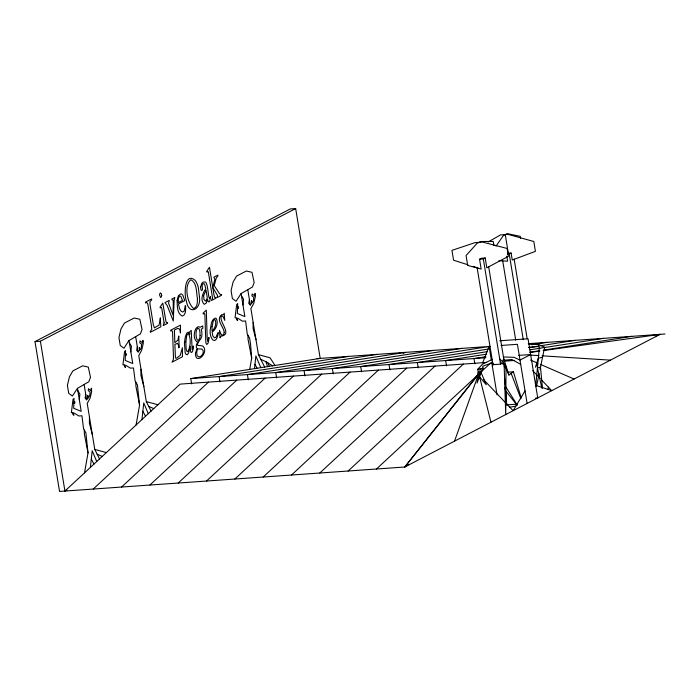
<?xml version="1.0" encoding="UTF-8"?>
<svg xmlns="http://www.w3.org/2000/svg" width="700" height="700" viewBox="0 0 700 700"><rect width="100%" height="100%" fill="white"/><g stroke="black" fill="none" stroke-linecap="round" stroke-linejoin="round"><path stroke-width="1.05" d="M499.704 358.934L503.554 362.723L506.021 367.334L505.733 414.549L504.201 366.669L503.877 364.7L500.238 362.171M88.104 397.486L87.754 395.36L88.156 397.828M89.478 417.139L89.39 423.141L92.321 434.534M139.65 349.668L139.3 347.541L139.711 350.009M141.024 369.32L140.936 375.322L143.867 386.715M251.773 302.689L251.422 300.562L251.825 303.039M253.146 322.35L253.059 328.352L255.99 339.736M535.701 386.172L539.262 348.451L538.615 344.505L529.121 344.225M79.31 399.744L79.888 394.065L77.822 390.688M130.856 351.925L131.434 346.246L129.369 342.869M242.979 304.955L243.556 299.276L241.491 295.899M90.388 467.416L92.199 450.756L96.74 461.519M141.934 419.598L143.745 402.946L148.286 413.7M254.494 368.646L255.868 355.967L260.409 366.73L261.345 367.579M91.149 390.749L91.735 388.789L91.254 388.159L91.201 390.311M142.695 342.93L143.281 340.97L142.8 340.34L142.748 342.493M254.818 295.96L255.404 294L254.922 293.37L254.87 295.514M548.091 389.436L548.371 387.118M84.525 472.859L88.016 452.935L85.89 432.871L83.571 428.829L81.935 415.774L78.864 415.984L74.218 413.105L71.391 412.606L73.001 399.376L74.034 398.326L73.684 408.257L81.209 411.373L77.446 388.351L88.821 381.745L90.501 377.335L88.296 367.089L82.635 365.829L72.888 370.895L69.422 376.819L67.401 385.385L68.696 393.269L72.362 396.051L77.446 388.351M136.071 425.04L139.562 405.116L137.436 385.053L135.117 381.01L133.481 367.955L130.419 368.165L125.764 365.286L122.938 364.787L124.547 351.558L125.58 350.507L125.23 360.439L132.755 363.554L128.992 340.533L140.367 333.926L142.048 329.516L139.843 319.27L134.181 318.01L124.434 323.076L120.969 329L118.947 337.566L120.242 345.45L123.909 348.233L128.992 340.533M249.716 369.399L251.685 358.137L250.53 343.989L249.559 338.082L247.24 334.031L245.604 320.985L242.532 321.195L237.886 318.316L235.06 317.817L236.67 304.588L237.703 303.537L237.352 313.469L244.877 316.575L241.106 293.562L252.49 286.956L254.17 282.537L251.965 272.291L246.304 271.031L236.556 276.098L233.091 282.03L231.07 290.588L232.365 298.48L236.031 301.262L241.106 293.562M478.109 371.814L477.479 375.261L404.784 467.005L59.535 491.435L35 341.6L290.29 208.95L295.671 208.565L320.206 358.4L190.785 378.586L191.651 383.88M85.776 394.555L85.076 398.108L86.634 399.814L89.679 395.841L90.108 392.035L88.27 390.661L88.48 388.754L91.735 391.186L90.072 398.221L87.22 403.384L94.763 449.426L99.522 458.938M137.322 346.736L136.623 350.289L138.189 351.995L141.225 348.023L141.654 344.216L139.816 342.842L140.026 340.935L143.281 343.368L141.619 350.402L138.766 355.565L146.309 401.608L151.069 411.119M249.445 299.766L248.745 303.319L250.303 305.016L253.348 301.053L253.776 297.238L251.939 295.864L252.149 293.965L255.404 296.398L253.741 303.433L250.889 308.586L258.431 354.637L264.652 367.062M536.532 386.286L539.166 373.581M540.05 369.346L544.626 347.279L538.615 344.505M480.384 368.751L477.024 383.075L483.061 368.165L482.746 366.196L492.669 362.705M492.38 366.319L493.246 363.545M454.528 441.158L478.511 374.299L479.815 372.54M482.702 362.714L489.099 346.308L491.339 359.975M74.112 402.946L74.716 401.555L74.935 402.902L73.868 403.069M125.659 355.127L126.263 353.736L126.481 355.084L125.414 355.25M237.781 308.158L238.385 306.757L238.604 308.114L237.536 308.28M525.044 390.836L513.126 410.707L483.726 379.776M496.029 246.138L503.396 235.55L507.133 233.616L520.301 236.346L520.625 238.324M537.81 363.895L535.439 367.22L538.344 358.172L542.553 357.254M481.766 369.915L483.061 368.165L477.698 369.338L490.963 422.223M543.113 350.621L660.065 334.355L404.784 467.005L478.511 374.299M477.698 369.338L482.423 364.219L492.144 359.467M295.671 208.565L40.39 341.224L64.925 491.05L180.145 384.116L486.692 362.425M93.24 489.046L208.469 382.113M121.564 487.043L236.784 380.109M149.888 485.039L265.108 378.105M178.211 483.035L293.431 376.101M206.526 481.031L321.755 374.098M234.85 479.028L350.07 372.094M263.174 477.024L378.394 370.09M291.498 475.02L406.717 368.086M319.812 473.016L435.041 366.082M348.136 471.012L463.356 364.079M376.46 469.009L480.06 372.855M481.609 371.42L490.91 362.793M508.926 375.034L503.702 358.61L502.775 360.859L508.926 375.034L513.415 371.814L521.133 397.652M404.784 467.005L408.38 464.564M488.18 241.964L500.491 234.92L508.06 234.386L533.803 241.491L535.413 251.352L512.251 260.015L511.114 253.068L508.323 253.269L505.26 234.579M493.859 245.368L493.22 241.421L480.699 241.509L476.971 243.451L466.06 255.535L467.67 265.387L481.162 269.08L479.552 259.219L481.416 258.248L485.205 257.985L486.815 267.838L508.384 256.34L507.097 248.456L482.597 242.104L475.037 242.638L451.955 250.364L453.574 260.216L467.95 264.784M479.552 259.219L483.332 258.947L485.205 257.985M507.386 254.17L511.114 253.068M64.925 491.05L66.85 490.052M403.244 353.386L405.169 352.389L275.748 372.575L276.614 377.869M477.181 268.082L492.992 364.674L500.561 364.14L502.425 363.169M656.049 336.07L660.065 334.355M539.262 348.451L544.626 347.279M509.766 407.181L515.83 406.201M348.53 356.396L219.1 376.582L219.966 381.876M376.854 354.392L247.424 374.579L248.29 379.873M433.493 350.385L304.071 370.571L304.938 375.865M461.816 348.381L332.386 368.567L333.252 373.861M488.259 349.081L389.034 364.56L389.9 369.854M487.463 351.619L417.358 362.556L418.215 367.85M531.676 344.724L546.779 342.37M486.657 354.165L445.672 360.553L446.539 365.846M528.727 347.602L538.431 346.08M540.584 345.748L575.102 340.366M485.861 356.703L473.996 358.549L474.863 363.842M530.084 349.799L539.788 348.285M544.101 347.611L603.426 338.363M529.97 352.231L539.613 350.726M543.9 350.061L631.741 336.359M530.11 352.433L539.858 351.076M528.596 347.436L538.939 346.483M35 341.6L40.39 341.224M499.739 340.777L528.054 338.774L537.74 397.915L535.561 398.072M501.077 345.459L517.423 344.304L527.1 403.445M316.977 358.627L490.14 346.377L360.71 366.564L361.576 371.858M528.264 343.674L665 334.005M190.785 378.586L485.817 357.717M518.656 355.39L530.635 354.541L520.004 360.071L513.992 357.306L503.44 356.991M504.752 361.148L514.553 360.456M508.025 372.19L513.415 371.814M506.406 404.906L517.3 404.136M498.916 260.671L507.596 261.179L506.782 256.226M530.136 355.066L538.816 355.609M542.071 355.819L610.426 360.15M258.431 354.637L270.043 357.787L275.012 365.453M146.309 401.608L157.92 404.757M94.763 449.426L106.374 452.576M473.086 266.42L478.222 268.047M535.675 385.306L551.731 390.644L541.678 380.074M503.877 364.7L504.787 365.033M504.201 366.669L506.021 367.334M530.521 360.071L537.451 363.09M540.418 364.376L574.087 379.033M260.811 359.389L265.886 361.655L272.615 365.82M148.689 406.359L153.764 408.625M97.142 454.177L102.218 456.444M520.695 364.315L511.858 359.502L503.974 360.229L488.653 266.683M236.582 318.736L237.685 320.442L236.757 319.821L236.469 318.062M124.46 365.715L125.562 367.412L124.635 366.8L124.346 365.041M72.914 413.534L74.016 415.231L73.089 414.619L72.8 412.86M532.744 370.676L540.19 378.507M505.82 391.002L517.029 405.151M505.785 386.838L517.204 404.994M254.966 364.297L257.092 368.244M142.844 411.267L145.539 416.255M91.297 459.086L93.984 464.074M511.175 373.424L520.949 398.799M267.986 362.959L269.273 366.345M265.886 361.655L267.584 366.608M541.835 388.124L537.425 367.902L540.488 367.229L542.491 388.203M251.685 358.137L248.036 339.299L247.94 335.256M139.562 405.116L135.914 386.269L135.817 382.226M88.016 452.935L84.368 434.088L84.271 430.045M514.133 259.088L527.188 338.809M509.25 254.039L523.276 339.71M502.74 261.004L515.716 340.244M483.332 258.947L500.561 364.14M491.68 362.075L497.052 394.87M247.852 290.054L250.303 305.016M135.73 337.024L138.189 351.995M84.184 384.842L86.634 399.814M504.866 387.354L505.059 389.226M505.488 393.295L506.686 404.757L505.733 392.201M504.569 378.184L505.05 383.994M197.435 298.629C197.374 301.971 197.636 307.317 193.707 308.578C187.294 303.502 183.654 285.355 190.899 279.738C197.181 282.887 196.227 292.574 197.435 298.629M185.85 341.959L186.156 349.072L186.891 351.277L187.81 351.75C190.689 346.5 191.117 338.678 188.431 333.34L186.751 335.431L185.85 341.959M173.294 302.4L173.066 315.175L168.586 303.301L169.269 300.361L164.972 302.601L167.186 305.567L173.268 321.046L174.143 300.195L174.834 297.474L171.85 299.023L171.981 299.845L173.049 299.924L173.294 302.4M200.611 286.983L200.9 289.791L201.889 290.649C203.586 288.662 200.734 285.364 203.123 283.596L204.575 284.069L205.826 288.82C202.641 293.002 199.885 300.046 204.26 304.334L206.246 303.091L207.55 299.373L208.276 301.796L209.659 301.665L210.56 296.459C208.18 304.815 208.635 283.789 205.354 281.96L203.201 282.082L201.854 283.22L200.611 286.983M184.424 342.764L185.168 352.73L185.824 354.121L187.303 354.804L188.668 352.914L190.207 346.369L190.523 351.111L191.284 352.608L192.281 351.89L193.305 348.766L193.244 346.019L192.133 349.65L191.249 330.4L189.752 331.756L189.805 334.469L188.265 332.141L186.707 333.261L185.325 336.875L184.424 342.764M177.1 300.536C177.31 305.672 176.881 313.696 182.394 316.111C186.322 314.746 185.518 309.164 185.64 305.891L185.264 305.602L184.179 311.15L182.7 312.034L181.317 311.36A8.715 4.016 86 0 1 179.366 307.825L178.456 303.905L184.782 300.624L182.805 295.102A7.464 3.439 86 0 0 180.67 293.921L178.36 295.759L177.1 300.536M212.021 326.655L212.013 331.135C215.101 328.51 216.711 323.627 215.136 319.812L214.287 319.629L213.343 320.775L212.021 326.655M210.516 328.3C208.311 336.936 215.626 348.18 218.365 333.007L218.05 332.474L215.959 337.234L214.393 337.846L212.809 335.886L212.117 332.264C216.037 329.227 218.785 323.085 216.204 318.465L215.434 318.089C211.33 319.217 211.181 324.861 210.516 328.3M217.56 295.496L217.192 297.544L221.638 295.234L221.506 294.438L220.596 294.665L219.537 293.746L214.226 285.591L216.221 278.11L217.954 275.844L217.831 275.135L213.859 277.2L214.874 279.248L212.774 287.525L217.56 295.496M173.486 357.551L173.276 359.8L172.016 362.171L182.472 356.738L182.376 347.716L180.25 355.32L176.715 358.094L175.814 358.225L175.403 357.332L174.904 344.4L177.52 343.341L178.561 345.389L178.771 347.83L179.165 347.629L178.771 335.991L177.905 340.13L174.825 342.729L174.423 330.041L177.572 328.51L179.086 328.755A3.377 1.558 86 0 1 180.232 331.284L180.442 333.025L180.469 325.141L170.748 330.19L170.765 331.074L171.64 330.75A1.654 0.761 86 0 1 172.567 332.089L173.486 357.551M195.414 353.395C195.536 365.733 208.994 352.817 203.28 346.526L202.317 345.861L197.706 345.371L197.391 344.654C198.048 340.839 202.528 338.695 201.898 334.294A6.519 3.01 86 0 0 201.171 329.236L202.834 328.37L202.746 325.911L200.051 327.311L198.957 326.751A13.23 6.099 86 0 0 195.912 328.641C193.821 332.5 193.226 338.354 196.639 341.618L197.741 341.845L196.394 344.934L196.298 347.025L197.041 348.539L195.414 353.395M160.317 318.062L159.093 325.106L154.411 327.854L153.352 324.905L149.931 303.765L149.975 301.735L151.699 299.784L151.559 298.961L145.434 302.146L145.565 302.969L146.79 302.601L147.394 303.082L147.805 304.211L151.436 325.902L151.76 329.297L150.229 331.45L150.36 332.273L160.851 326.821L160.317 318.062M199.465 297.036C201.416 309.575 188.615 316.172 186.34 300.746C183.986 295.304 184.45 271.206 195.169 280.385A15.339 7.07 86 0 1 198.284 287.368L199.465 297.036M203.612 295.706L204.006 299.626L205.678 301.184L207.314 297.929L206.045 290.176L203.612 295.706M200.095 335.545L199.789 338.196L198.546 340.375L197.225 339.876L196.298 337.33A9.782 4.506 86 0 1 196.385 330.391L197.627 328.213L198.949 328.632L199.85 331.196L200.095 335.545M196.691 351.636L197.059 355.644L198.914 356.974C202.361 356.764 205.082 351.216 201.933 349.037L197.566 348.898L196.691 351.636M161.683 295.488L161.341 297.001L160.562 297.404L159.521 294.735L160.239 292.863L161.403 293.755L161.683 295.488M178.36 298.235L178.246 302.619L182.481 300.422L180.758 296.205L179.611 296.03L178.36 298.235M224.219 332.351L223.65 334.556L222.075 335.256L220.841 333.865L219.45 330.304L220.019 337.811L220.894 336.245C233.275 334.416 217.849 321.029 221.594 315.858L223.099 316.54L224.752 320.381L224.245 313.25L223.317 314.86L221.83 314.624C215.197 319.62 223.737 326.585 224.219 332.351M208.775 337.488L207.804 341.46L207.2 338.31L206.29 310.135L203.079 313.171L203.219 313.994L204.531 313.512L204.864 314.291L205.721 339.605L205.94 343.053L206.771 344.531L208.119 343.079L209.186 338.021L208.775 337.488M164.115 322.91L163.188 325.605L167.633 323.295L167.501 322.499L166.556 322.648L166.031 321.895L162.811 303.074L160.02 307.221L160.291 307.947L161.376 307.326L161.752 308.201L164.115 322.91M212.511 297.876L211.461 300.527L216.107 298.104L215.985 297.308L214.935 297.535L214.436 296.835L213.885 294.297L209.457 267.286L206.692 271.425L206.99 272.116L208.023 271.495L208.434 272.457L212.511 297.876M480.699 371.63L478.704 375.909L486.29 384.729L480.699 371.63"/></g></svg>
